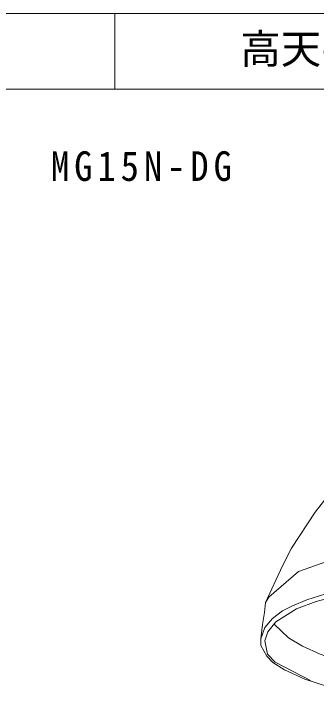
# Model space of a CAD drawing. Units: millimetres, scale not verified. Extents: x -1348 to 1152, y -2025 to -250.
# Drawn here: x 539.4 to 689.2, y -1472.2 to -1137.2 of the extents above; entities that cross this region are included whole.
import ezdxf
from ezdxf.enums import TextEntityAlignment as Align

# ---------------------------------------------------------------- set-up
doc = ezdxf.new("R2010")
doc.units = ezdxf.units.MM
doc.header["$LTSCALE"] = 5
doc.layers.add('0-0_絵', color=7, linetype='Continuous', lineweight=20)
doc.layers.add('0-2_枠', color=7, linetype='Continuous', lineweight=20)
doc.layers.add('0-1_文字', color=7, linetype='Continuous')
doc.styles.add('ＭＳ ゴシック', font='')
doc.styles.get('ＭＳ ゴシック').set_extended_font_data('MS Gothic')

msp = doc.modelspace()

# ---------------------------------------------------------------- linework, layer by layer
at = {"layer": '0-0_絵'}
msp.add_line((662.554, -1439.497), (661.689, -1446.618), dxfattribs=at)
for points in [[(712.112, -1402.014), (680.225, -1413.367), (665.548, -1426.079), (664.004, -1428.571), (672.366, -1410.484), (676.88, -1401.68), (688.507, -1383.934), (696.312, -1374.047)], [(880.728, -1410.462), (848.485, -1409.574), (824.483, -1409.51), (795.396, -1410.249), (766.824, -1412.313), (745.422, -1414.736), (719.965, -1418.993), (703.792, -1421.743), (693.81, -1424.425), (684.419, -1427.301), (677.299, -1430.296), (672.452, -1432.845), (667.412, -1436.644), (663.669, -1441.072), (661.689, -1446.618), (661.686, -1449.979), (664.608, -1455.273), (667.575, -1458.327), (673.336, -1462), (683.35, -1466.649), (700.673, -1472.171)], [(874.649, -1411.982), (847.163, -1411.302), (822.814, -1411.311), (808.066, -1411.646), (790.061, -1412.586), (770.749, -1413.96), (753.315, -1415.919), (736.476, -1418.292), (724.477, -1420.172), (705.585, -1423.692), (689.087, -1428.071), (679.327, -1431.813), (669.109, -1438.187), (665.091, -1443.21), (663.618, -1447.548), (664.964, -1454.19), (668.69, -1458.127), (686.152, -1467.304)], [(662.554, -1439.497), (663.44, -1433.653), (664.004, -1428.571)], [(699.461, -1457.176), (691.006, -1454.195), (682.313, -1450.209), (675.314, -1446.208), (668.181, -1439.347)]]:
    msp.add_lwpolyline(points, dxfattribs=at)
at = {"layer": '0-2_枠'}
for p, q in [((1152.055, -1137.212), (-1347.945, -1137.212)), ((589.555, -1137.212), (589.555, -1174.712)), ((-1347.945, -1174.712), (1152.055, -1174.712))]:
    msp.add_line(p, q, dxfattribs=at)

# ---------------------------------------------------------------- texts
at = {"layer": '0-1_文字', "style": 'ＭＳ ゴシック'}
msp.add_text('高天井用無電極ランプ（水銀灯400W相当）', height=14.66, dxfattribs=at).set_placement((651.513, -1166.392), align=Align.BOTTOM_LEFT)
at = {"layer": '0-1_文字', "insert": (557.915, -1220.271), "char_height": 14.66, "attachment_point": 7, "style": 'ＭＳ ゴシック'}
msp.add_mtext('\\T1.28;\\W0.9;MG15N-DG', dxfattribs=at)

doc.saveas('drawing.dxf')
